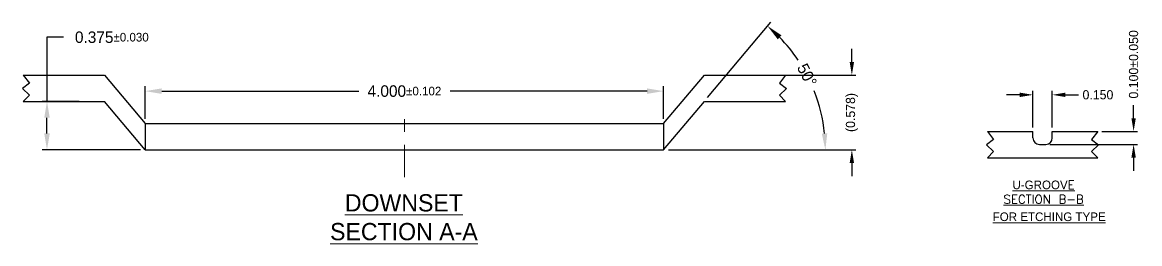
# Model space of a CAD drawing. Extents: x -39.3 to -23.4, y -11.3 to 5.8.
# Drawn here: x -37.35 to -28.72, y -11.3 to -9.59 of the extents above; entities that cross this region are included whole.
import ezdxf

# ---------------------------------------------------------------- set-up
doc = ezdxf.new("R2010")
doc.units = 0
doc.header["$LTSCALE"] = 0.2
doc.header["$MEASUREMENT"] = 0
doc.linetypes.add('CENTER', pattern=[2, 1.25, -0.25, 0.25, -0.25])
for name, color, linetype, lineweight in [('CLIN', 1, 'CENTER', 9), ('OBJ', 3, 'Continuous', 30), ('TEXT', 2, 'Continuous', 18)]:
    doc.layers.add(name, color=color, linetype=linetype, lineweight=lineweight)
doc.layers.add('DIM', color=4, linetype='Continuous')
doc.dimstyles.new('3DEC X 20', dxfattribs={"dimtxt": 0.0889, "dimasz": 0.127, "dimexe": 0.0381, "dimexo": 0.0381, "dimgap": 0.0381, "dimtad": 0, "dimdec": 3, "dimzin": 0, "dimdsep": 46, "dimtxsty": 'Standard', "dimcen": 0.09, "dimadec": 0, "dimazin": 0, "dimtfac": 1, "dimtdec": 3, "dimtofl": 0, "dimtmove": 0, "dimatfit": 3, "dimfxl": 1, "dimtolj": 1, "dimtzin": 0, "dimarcsym": 0})
doc.dimstyles.new('3DEC X 20 DIA', dxfattribs={"dimscale": 0.05, "dimtxt": 1.778, "dimasz": 2.54, "dimexe": 0.762, "dimexo": 0.762, "dimgap": 0.762, "dimtad": 0, "dimtoh": 1, "dimdec": 3, "dimzin": 0, "dimdsep": 46, "dimtxsty": 'Standard', "dimcen": 0, "dimadec": 0, "dimazin": 0, "dimtfac": 1, "dimtdec": 3, "dimtofl": 0, "dimtmove": 0, "dimatfit": 3, "dimfxl": 1, "dimtolj": 1, "dimtzin": 0, "dimarcsym": 0})
doc.dimstyles.new('3DEC X 25', dxfattribs={"dimscale": 0.04, "dimtxt": 1.778, "dimasz": 2.54, "dimexe": 0.762, "dimexo": 0.762, "dimgap": 0.762, "dimtad": 0, "dimdec": 3, "dimzin": 0, "dimdsep": 46, "dimtxsty": 'Standard', "dimcen": 0.09, "dimadec": 0, "dimazin": 0, "dimtfac": 1, "dimtdec": 3, "dimtofl": 0, "dimtmove": 0, "dimatfit": 3, "dimfxl": 1, "dimtolj": 1, "dimtzin": 0, "dimarcsym": 0})

# ---------------------------------------------------------------- blocks, each defined once
blk = doc.blocks.new('*D2')
at = {"layer": 'Defpoints', "color": 0, "linetype": 'Continuous', "transparency": 16777216}
for p in [(445.8112, 36.8355), (446.5646, 36.8355), (445.1949, 36.2575)]:
    blk.add_point(p, dxfattribs=at)
at = {"layer": 'DIM', "color": 0, "linetype": 'Continuous', "lineweight": -2, "transparency": 16777216}
for p, q in [((446.5646, 36.9371), (446.5646, 37.0387)), ((445.8417, 36.8355), (446.5951, 36.8355)), ((445.2254, 36.2575), (446.5951, 36.2575)), ((446.5646, 36.1559), (446.5646, 36.0543))]:
    blk.add_line(p, q, dxfattribs=at)
at = {"layer": 'DIM', "color": 0, "linetype": 'Continuous', "transparency": 16777216}
for points in [[(446.5477, 36.9371), (446.5816, 36.9371), (446.5646, 36.8355)], [(446.5816, 36.1559), (446.5477, 36.1559), (446.5646, 36.2575)]]:
    blk.add_solid(points, dxfattribs=at)
at = {"layer": 'DIM', "color": 0, "linetype": 'Continuous', "transparency": 16777216, "insert": (446.5646, 36.5465), "char_height": 0.07112, "attachment_point": 5, "rotation": 90}
blk.add_mtext('\\A1;(0.578)', dxfattribs=at)
blk = doc.blocks.new('*D5')
at = {"layer": 'Defpoints', "color": 0, "linetype": 'Continuous', "transparency": 16777216}
for p in [(445.1114, 36.7116), (441.1114, 36.4605), (445.1114, 36.4605)]:
    blk.add_point(p, dxfattribs=at)
at = {"layer": 'DIM', "color": 0, "lineweight": -2, "transparency": 16777216}
for p, q in [((441.1114, 36.4986), (441.1114, 36.7497)), ((445.1114, 36.4986), (445.1114, 36.7497)), ((441.2384, 36.7116), (442.7585, 36.7116)), ((444.9844, 36.7116), (443.4644, 36.7116))]:
    blk.add_line(p, q, dxfattribs=at)
at = {"layer": 'DIM', "color": 0, "linetype": 'Continuous', "transparency": 16777216}
for points in [[(441.2384, 36.7328), (441.2384, 36.6905), (441.1114, 36.7116)], [(444.9844, 36.6905), (444.9844, 36.7328), (445.1114, 36.7116)]]:
    blk.add_solid(points, dxfattribs=at)
at = {"layer": 'DIM', "color": 0, "linetype": 'Continuous', "transparency": 16777216, "insert": (443.1114, 36.7116), "char_height": 0.0889, "attachment_point": 5}
blk.add_mtext('\\A1;4.000{\\H0.066675;%%p0.102}', dxfattribs=at)
blk = doc.blocks.new('*D6')
at = {"layer": 'Defpoints', "color": 0, "linetype": 'Continuous', "transparency": 16777216}
for p in [(440.3527, 36.6325), (440.6385, 36.6325), (441.1114, 36.2575)]:
    blk.add_point(p, dxfattribs=at)
at = {"layer": 'DIM', "color": 0, "lineweight": -2, "transparency": 16777216}
for p, q in [((440.4797, 37.1278), (440.3527, 37.1278)), ((440.3527, 37.1278), (440.3527, 36.6325)), ((440.6004, 36.6325), (440.3146, 36.6325)), ((440.3527, 36.3845), (440.3527, 36.5055)), ((441.0733, 36.2575), (440.3146, 36.2575))]:
    blk.add_line(p, q, dxfattribs=at)
at = {"layer": 'DIM', "color": 0, "linetype": 'Continuous', "transparency": 16777216}
for points in [[(440.3739, 36.5055), (440.3316, 36.5055), (440.3527, 36.6325)], [(440.3316, 36.3845), (440.3739, 36.3845), (440.3527, 36.2575)]]:
    blk.add_solid(points, dxfattribs=at)
at = {"layer": 'DIM', "color": 0, "linetype": 'Continuous', "transparency": 16777216, "insert": (440.8531, 37.1278), "char_height": 0.0889, "attachment_point": 5}
blk.add_mtext('\\A1;0.375{\\H0.066675;%%p0.030}', dxfattribs=at)
blk = doc.blocks.new('*D11')
at = {"layer": 'Defpoints', "color": 0, "linetype": 'Continuous', "transparency": 16777216}
for p in [(448.1116, 36.6831), (447.9616, 36.4003), (448.1116, 36.4003)]:
    blk.add_point(p, dxfattribs=at)
at = {"layer": 'DIM', "color": 0, "linetype": 'Continuous', "lineweight": -2, "transparency": 16777216}
for p, q in [((447.86, 36.6831), (447.7584, 36.6831)), ((447.9616, 36.4308), (447.9616, 36.7135)), ((448.1116, 36.4308), (448.1116, 36.7135)), ((448.2132, 36.6831), (448.3148, 36.6831))]:
    blk.add_line(p, q, dxfattribs=at)
at = {"layer": 'DIM', "color": 0, "linetype": 'Continuous', "transparency": 16777216}
for points in [[(447.86, 36.6661), (447.86, 36.7), (447.9616, 36.6831)], [(448.2132, 36.7), (448.2132, 36.6661), (448.1116, 36.6831)]]:
    blk.add_solid(points, dxfattribs=at)
at = {"layer": 'DIM', "color": 0, "linetype": 'Continuous', "transparency": 16777216, "insert": (448.4638, 36.6831), "char_height": 0.07112, "attachment_point": 5}
blk.add_mtext('\\A1;0.150', dxfattribs=at)
blk = doc.blocks.new('*D12')
at = {"layer": 'Defpoints', "color": 0, "linetype": 'Continuous', "transparency": 16777216}
for p in [(448.4621, 36.4003), (448.7391, 36.4003), (448.0616, 36.3003)]:
    blk.add_point(p, dxfattribs=at)
at = {"layer": 'DIM', "color": 0, "linetype": 'Continuous', "lineweight": -2, "transparency": 16777216}
for p, q in [((448.7391, 36.5019), (448.7391, 36.6035)), ((448.4926, 36.4003), (448.7696, 36.4003)), ((448.0921, 36.3003), (448.7696, 36.3003)), ((448.7391, 36.1987), (448.7391, 36.0971))]:
    blk.add_line(p, q, dxfattribs=at)
at = {"layer": 'DIM', "color": 0, "linetype": 'Continuous', "transparency": 16777216}
for points in [[(448.7222, 36.5019), (448.756, 36.5019), (448.7391, 36.4003)], [(448.756, 36.1987), (448.7222, 36.1987), (448.7391, 36.3003)]]:
    blk.add_solid(points, dxfattribs=at)
at = {"layer": 'DIM', "color": 0, "linetype": 'Continuous', "transparency": 16777216, "insert": (448.7391, 36.9185), "char_height": 0.07112, "attachment_point": 5, "rotation": 90}
blk.add_mtext('\\A1;0.100%%p0.050', dxfattribs=at)
blk = doc.blocks.new('*D79')
at = {"layer": 'Defpoints', "color": 0, "linetype": 'Continuous', "transparency": 16777216}
for p in [(445.4261, 36.6325), (446.3077, 36.6156), (441.1114, 36.2575), (445.1114, 36.2575), (445.1114, 36.2575)]:
    blk.add_point(p, dxfattribs=at)
at = {"layer": 'DIM', "color": 0, "linetype": 'Continuous', "lineweight": -2, "transparency": 16777216}
for p, q in [((445.4506, 36.6617), (445.9386, 37.2433)), ((445.1495, 36.2575), (446.3983, 36.2575))]:
    blk.add_line(p, q, dxfattribs=at)
for start, end in [(33.75011, 44.17054), (5.82946, 21.39248)]:
    blk.add_arc((445.1114, 36.2575), 1.2488, start, end, dxfattribs=at)
at = {"layer": 'DIM', "color": 0, "linetype": 'Continuous', "transparency": 16777216}
for points in [[(446.0216, 37.1431), (445.9927, 37.1121), (445.9141, 37.2141)], [(446.3326, 36.3833), (446.3749, 36.3854), (446.3602, 36.2575)]]:
    blk.add_solid(points, dxfattribs=at)
at = {"layer": 'DIM', "color": 0, "linetype": 'Continuous', "transparency": 16777216, "insert": (446.2184, 36.8355), "char_height": 0.0889, "attachment_point": 5, "rotation": 297.5713}
blk.add_mtext('\\A1;50%%d', dxfattribs=at)

msp = doc.modelspace()

# ---------------------------------------------------------------- linework, layer by layer
at = {"layer": 'CLIN'}
msp.add_line((-34.3984, -10.7842), (-34.3984, -10.2521), dxfattribs=at)
at = {"layer": 'DIM', "color": 1, "linetype": 'Continuous'}
for p, q in [((-36.3984, -10.573), (-36.7131, -10.198)), ((-32.3984, -10.573), (-32.0837, -10.198))]:
    msp.add_line(p, q, dxfattribs=at)
at = {"layer": 'OBJ', "linetype": 'Continuous'}
for p, q in [((-37.3399, -10.198), (-36.7131, -10.198)), ((-32.0837, -10.198), (-31.4569, -10.198)), ((-36.3984, -10.37), (-36.3984, -10.573)), ((-32.3984, -10.37), (-32.3984, -10.573)), ((-29.8987, -10.4302), (-29.5482, -10.4302)), ((-29.5482, -10.4802), (-29.5482, -10.4302)), ((-29.3982, -10.4302), (-29.0477, -10.4302)), ((-29.3982, -10.4802), (-29.3982, -10.4302)), ((-36.3984, -10.573), (-32.3984, -10.573)), ((-29.4982, -10.5302), (-29.4482, -10.5302)), ((-29.8987, -10.6332), (-29.0477, -10.6332))]:
    msp.add_line(p, q, dxfattribs=at)
for points in [[(-37.3399, -9.995), (-37.2926, -10.0565), (-37.3473, -10.0985), (-37.2929, -10.1511), (-37.3399, -10.198)], [(-37.3399, -9.995), (-36.7131, -9.995), (-36.3984, -10.37), (-32.3984, -10.37), (-32.0837, -9.995), (-31.4569, -9.995)], [(-31.4569, -9.995), (-31.5042, -10.0565), (-31.4496, -10.0985), (-31.5039, -10.1511), (-31.4569, -10.198)], [(-29.8987, -10.4302), (-29.8514, -10.4917), (-29.906, -10.5337), (-29.8517, -10.5863), (-29.8987, -10.6332)], [(-29.0477, -10.4302), (-29.095, -10.4917), (-29.0404, -10.5337), (-29.0947, -10.5863), (-29.0477, -10.6332)]]:
    msp.add_lwpolyline(points, dxfattribs=at)
for centre, start, end in [((-29.4982, -10.4802), 180, 270), ((-29.4482, -10.4802), 270, 360)]:
    msp.add_arc(centre, 0.05, start, end, dxfattribs=at)

# ---------------------------------------------------------------- texts
at = {"layer": 'TEXT', "attachment_point": 5}
for s, insert, char_height in [('{\\LU-GROOV\\Ftxt.shx|c1;E \\PSECTION B-B}', (-29.4655, -10.8988), 0.066675), ('{\\LDOWNSET\\PSECTION A-A}', (-34.4026, -11.0939), 0.13335), ('{\\LFOR ETCHING TYPE}', (-29.4223, -11.0899), 0.066675)]:
    msp.add_mtext(s, dxfattribs=dict(at, insert=insert, char_height=char_height))

# ---------------------------------------------------------------- dimensions: what is measured, and where the dimension line sits
at = {"layer": 'DIM', "color": 6}
dim = msp.add_linear_dim(base=(-37.1571, -10.198), p1=(-36.3984, -10.573), p2=(-36.8714, -10.198), angle=90, dimstyle='3DEC X 20 DIA', override={"dimgap": 0.762, "dimtxsty": 'Standard', "dimtol": 1, "dimlim": 0, "dimtp": 0.03, "dimtm": 0.03, "dimtfac": 0.75}, dxfattribs=at)
dim.commit()
dim.dimension.update_dxf_attribs({"geometry": '*D6', "text_midpoint": (-36.6568, -9.7027), "dimtype": 128, "insert": (-477.5098, -46.8305)})
at = {"layer": 'DIM', "color": 6, "linetype": 'Continuous'}
dim = msp.add_angular_dim_2l(base=(-31.2021, -10.2148), line1=((-36.3984, -10.573), (-32.3984, -10.573)), line2=((-32.3984, -10.573), (-32.0837, -10.198)), dimstyle='3DEC X 20', dxfattribs=at)
dim.commit()
dim.dimension.update_dxf_attribs({"geometry": '*D79', "text_midpoint": (-31.2914, -9.995), "dimtype": 130, "insert": (-477.5098, -46.8305)})
at = {"layer": 'DIM', "linetype": 'Continuous'}
dim = msp.add_linear_dim(base=(-28.7707, -10.4302), p1=(-29.4482, -10.5302), p2=(-29.0477, -10.4302), angle=90, dimstyle='3DEC X 25', override={"dimgap": 0.762, "dimtol": 1, "dimlim": 0, "dimtp": 0.05, "dimtm": 0.05}, dxfattribs=at)
dim.commit()
dim.dimension.update_dxf_attribs({"geometry": '*D12', "text_midpoint": (-28.7707, -9.912), "insert": (-477.5098, -46.8305)})
at = {"layer": 'DIM', "color": 6, "linetype": 'Continuous'}
dim = msp.add_linear_dim(base=(-30.9452, -9.995), p1=(-32.3149, -10.573), p2=(-31.6986, -9.995), angle=90, text='(<>)', dimstyle='3DEC X 25', override={"dimtxsty": 'Standard'}, dxfattribs=at)
dim.commit()
dim.dimension.update_dxf_attribs({"geometry": '*D2', "text_midpoint": (-30.9452, -10.284), "insert": (-477.5098, -46.8305)})
at = {"layer": 'DIM', "color": 6}
dim = msp.add_linear_dim(base=(-32.3984, -10.1188), p1=(-36.3984, -10.37), p2=(-32.3984, -10.37), dimstyle='3DEC X 20 DIA', override={"dimgap": 0.762, "dimtol": 1, "dimlim": 0, "dimtp": 0.102, "dimtm": 0.102, "dimtfac": 0.75}, dxfattribs=at)
dim.commit()
dim.dimension.update_dxf_attribs({"geometry": '*D5', "text_midpoint": (-34.3984, -10.1188), "insert": (-477.5098, -46.8305)})
at = {"layer": 'DIM', "linetype": 'Continuous'}
dim = msp.add_linear_dim(base=(-29.3982, -10.1474), p1=(-29.5482, -10.4302), p2=(-29.3982, -10.4302), dimstyle='3DEC X 25', dxfattribs=at)
dim.commit()
dim.dimension.update_dxf_attribs({"geometry": '*D11', "text_midpoint": (-29.046, -10.1474), "insert": (-477.5098, -46.8305)})

doc.saveas('drawing.dxf')
